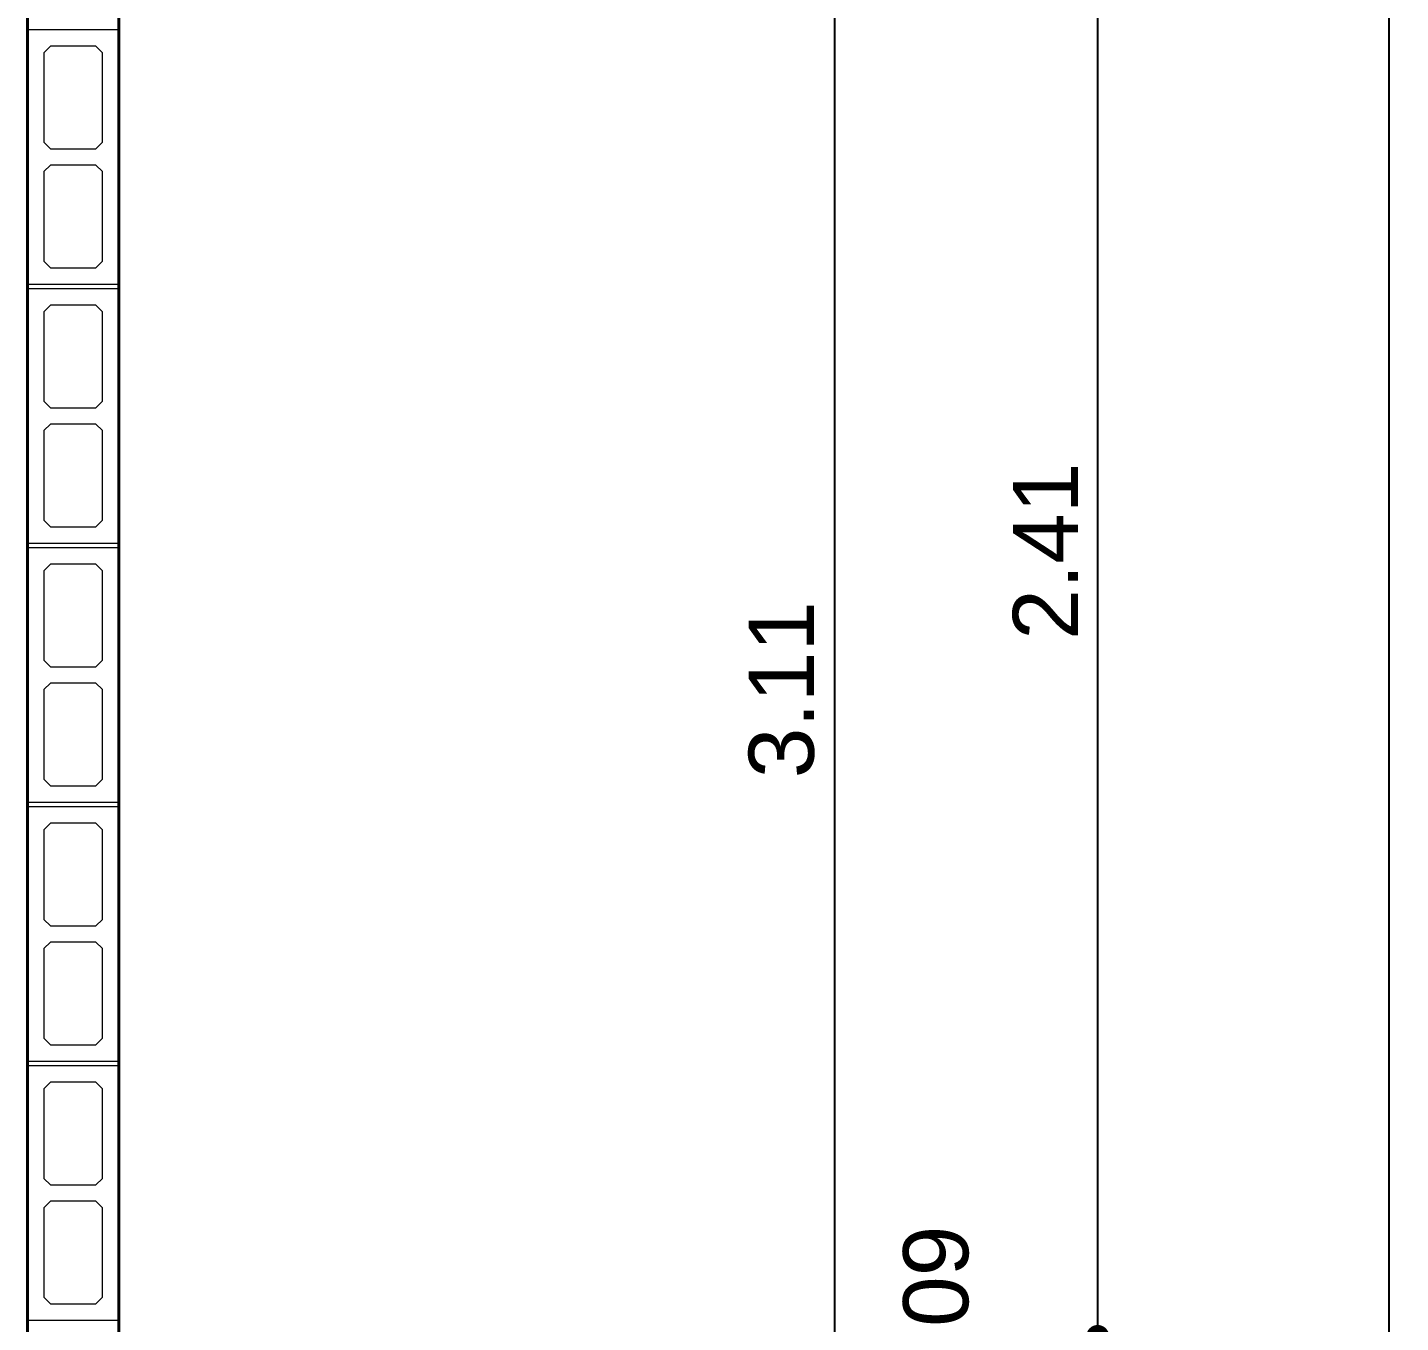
# Model space of a CAD drawing. Header units: millimetres. Extents: x 173 to 410, y -14 to 183.
# Drawn here: x 358.6 to 360.707, y 0.281 to 2.268 of the extents above; entities that cross this region are included whole.
import ezdxf

# ---------------------------------------------------------------- set-up
doc = ezdxf.new("R2010")
doc.units = ezdxf.units.MM
doc.layers.get('0').update_dxf_attribs({"color": 4})
for name, color, linetype, lineweight in [('ARQ Alvenaria', 201, 'Continuous', 40), ('ARQ Anotações', 2, 'Continuous', 5), ('ARQ Hachuras', 8, 'Continuous', 5)]:
    doc.layers.add(name, color=color, linetype=linetype, lineweight=lineweight)
doc.styles.get("Standard").update_dxf_attribs({"font": 'arial.ttf'})
doc.dimstyles.new('Executivo 1-50', dxfattribs={"dimtxt": 0.1, "dimasz": 0.035, "dimexe": 0, "dimexo": 0.0625, "dimgap": 0.03, "dimtad": 1, "dimzin": 0, "dimdsep": 46, "dimtxsty": 'Standard', "dimblk": 'DOT', "dimcen": 0.09, "dimclrd": 8, "dimclre": 8, "dimadec": 0, "dimazin": 0, "dimtfac": 1, "dimtix": 1, "dimtmove": 2, "dimatfit": 3, "dimldrblk": 'DOT', "dimfxl": 0.18, "dimfxlon": 1, "dimtolj": 1, "dimtzin": 0, "dimarcsym": 0})

# ---------------------------------------------------------------- blocks, each defined once
blk = doc.blocks.new('_DOT')
at = {"color": 0, "linetype": 'ByBlock', "lineweight": -2}
blk.add_line((-0.5, 0), (-1, 0), dxfattribs=at)
at = {"color": 0, "linetype": 'ByBlock', "const_width": 0.5}
blk.add_lwpolyline([(-0.25, 0, 1), (0.25, 0, 1)], format="xyb", close=True, dxfattribs=at)
blk = doc.blocks.new('*D1903')
at = {"layer": 'ARQ Anotações', "color": 8, "lineweight": -2, "transparency": 16777216}
for p, q in [((360.5099, 2.8096), (360.6899, 2.8096)), ((360.6899, -8.6454), (360.6899, 2.7746)), ((360.5099, -8.6804), (360.6899, -8.6804))]:
    blk.add_line(p, q, dxfattribs=at)
at = {"layer": 'Defpoints', "color": 0, "transparency": 16777216}
for p in [(359.7875, 2.8096), (360.6899, 2.8096), (358.7404, -8.6804)]:
    blk.add_point(p, dxfattribs=at)
at = {"layer": 'ARQ Anotações', "color": 8, "lineweight": -2, "transparency": 16777216, "xscale": 0.035, "yscale": 0.035, "zscale": 0.035}
for p, rotation in [((360.6899, 2.8096), 90), ((360.6899, -8.6804), 270)]:
    blk.add_blockref('_DOT', p, dxfattribs=dict(at, rotation=rotation))
at = {"layer": 'ARQ Anotações', "color": 0, "transparency": 16777216, "insert": (360.6088, -2.9354), "char_height": 0.1, "attachment_point": 5, "rotation": 90}
blk.add_mtext('\\A1;11.49', dxfattribs=at)
blk = doc.blocks.new('*D1914')
at = {"layer": 'ARQ Anotações', "color": 8, "lineweight": -2, "transparency": 16777216}
for p, q in [((360.2427, 0.2946), (360.2427, 0.3296)), ((360.0627, 0.2596), (360.2427, 0.2596)), ((360.2427, 0.1696), (360.2427, 0.2596)), ((360.0627, 0.1696), (360.2427, 0.1696)), ((360.2427, 0.1346), (360.2427, 0.0996))]:
    blk.add_line(p, q, dxfattribs=at)
at = {"layer": 'Defpoints', "color": 0, "transparency": 16777216}
for p in [(358.6004, 0.2596), (360.2427, 0.2596), (358.6004, 0.1696)]:
    blk.add_point(p, dxfattribs=at)
at = {"layer": 'ARQ Anotações', "color": 8, "lineweight": -2, "transparency": 16777216, "xscale": 0.035, "yscale": 0.035, "zscale": 0.035}
for p, rotation in [((360.2427, 0.2596), 270), ((360.2427, 0.1696), 90)]:
    blk.add_blockref('_DOT', p, dxfattribs=dict(at, rotation=rotation))
at = {"layer": 'ARQ Anotações', "color": 0, "transparency": 16777216, "insert": (359.9948, 0.2936), "char_height": 0.1, "attachment_point": 5, "rotation": 90}
blk.add_mtext('\\A1;0.09', dxfattribs=at)
blk = doc.blocks.new('*D1915')
at = {"layer": 'ARQ Anotações', "color": 8, "lineweight": -2, "transparency": 16777216}
for p, q in [((360.0627, 2.6696), (360.2427, 2.6696)), ((360.2427, 0.2946), (360.2427, 2.6346)), ((360.0627, 0.2596), (360.2427, 0.2596))]:
    blk.add_line(p, q, dxfattribs=at)
at = {"layer": 'Defpoints', "color": 0, "transparency": 16777216}
for p in [(358.6004, 2.6696), (360.2427, 2.6696), (358.6004, 0.2596)]:
    blk.add_point(p, dxfattribs=at)
at = {"layer": 'ARQ Anotações', "color": 8, "lineweight": -2, "transparency": 16777216, "xscale": 0.035, "yscale": 0.035, "zscale": 0.035}
for p, rotation in [((360.2427, 2.6696), 90), ((360.2427, 0.2596), 270)]:
    blk.add_blockref('_DOT', p, dxfattribs=dict(at, rotation=rotation))
at = {"layer": 'ARQ Anotações', "color": 0, "transparency": 16777216, "insert": (360.1625, 1.4646), "char_height": 0.1, "attachment_point": 5, "rotation": 90}
blk.add_mtext('\\A1;2.41', dxfattribs=at)
blk = doc.blocks.new('*D2252')
at = {"layer": 'ARQ Anotações', "color": 8, "lineweight": -2, "transparency": 16777216}
for p, q in [((359.6589, 2.8096), (359.8389, 2.8096)), ((359.8389, 2.7746), (359.8389, -0.2704)), ((359.6589, -0.3054), (359.8389, -0.3054))]:
    blk.add_line(p, q, dxfattribs=at)
at = {"layer": 'Defpoints', "color": 0, "transparency": 16777216}
for p in [(358.7404, 2.8096), (358.6879, -0.3054), (359.8389, -0.3054)]:
    blk.add_point(p, dxfattribs=at)
at = {"layer": 'ARQ Anotações', "color": 8, "lineweight": -2, "transparency": 16777216, "xscale": 0.035, "yscale": 0.035, "zscale": 0.035}
for p, rotation in [((359.8389, 2.8096), 90), ((359.8389, -0.3054), 270)]:
    blk.add_blockref('_DOT', p, dxfattribs=dict(at, rotation=rotation))
at = {"layer": 'ARQ Anotações', "color": 0, "transparency": 16777216, "insert": (359.7578, 1.2521), "char_height": 0.1, "attachment_point": 5, "rotation": 90}
blk.add_mtext('\\A1;3.11', dxfattribs=at)

msp = doc.modelspace()

# ---------------------------------------------------------------- linework, layer by layer
at = {"layer": 'ARQ Alvenaria'}
for p, q in [((358.7404, -0.3054), (358.7404, 2.8096)), ((358.6004, 2.6696), (358.6004, 0.2596))]:
    msp.add_line(p, q, dxfattribs=at)
at = {"layer": 'ARQ Hachuras', "flags": 128}
for points in [[(358.7405, 1.8746), (358.7405, 2.2646), (358.6005, 2.2646), (358.6005, 1.8746)], [(358.7055, 2.0821), (358.7155, 2.0921), (358.7155, 2.2296), (358.7055, 2.2396), (358.6355, 2.2396), (358.6255, 2.2296), (358.6255, 2.0921), (358.6355, 2.0821)], [(358.7055, 1.8996), (358.7155, 1.9096), (358.7155, 2.0471), (358.7055, 2.0571), (358.6355, 2.0571), (358.6255, 2.0471), (358.6255, 1.9096), (358.6355, 1.8996)], [(358.7405, 1.4771), (358.7405, 1.8671), (358.6005, 1.8671), (358.6005, 1.4771)], [(358.7055, 1.6846), (358.7155, 1.6946), (358.7155, 1.8321), (358.7055, 1.8421), (358.6355, 1.8421), (358.6255, 1.8321), (358.6255, 1.6946), (358.6355, 1.6846)], [(358.7055, 1.5021), (358.7155, 1.5121), (358.7155, 1.6496), (358.7055, 1.6596), (358.6355, 1.6596), (358.6255, 1.6496), (358.6255, 1.5121), (358.6355, 1.5021)], [(358.7405, 1.0796), (358.7405, 1.4696), (358.6005, 1.4696), (358.6005, 1.0796)], [(358.7055, 1.2871), (358.7155, 1.2971), (358.7155, 1.4346), (358.7055, 1.4446), (358.6355, 1.4446), (358.6255, 1.4346), (358.6255, 1.2971), (358.6355, 1.2871)], [(358.7055, 1.1046), (358.7155, 1.1146), (358.7155, 1.2521), (358.7055, 1.2621), (358.6355, 1.2621), (358.6255, 1.2521), (358.6255, 1.1146), (358.6355, 1.1046)], [(358.7405, 0.6821), (358.7405, 1.0721), (358.6005, 1.0721), (358.6005, 0.6821)], [(358.7055, 0.8896), (358.7155, 0.8996), (358.7155, 1.0371), (358.7055, 1.0471), (358.6355, 1.0471), (358.6255, 1.0371), (358.6255, 0.8996), (358.6355, 0.8896)], [(358.7055, 0.7071), (358.7155, 0.7171), (358.7155, 0.8546), (358.7055, 0.8646), (358.6355, 0.8646), (358.6255, 0.8546), (358.6255, 0.7171), (358.6355, 0.7071)], [(358.7405, 0.2846), (358.7405, 0.6746), (358.6005, 0.6746), (358.6005, 0.2846)], [(358.7055, 0.4921), (358.7155, 0.5021), (358.7155, 0.6396), (358.7055, 0.6496), (358.6355, 0.6496), (358.6255, 0.6396), (358.6255, 0.5021), (358.6355, 0.4921)], [(358.7055, 0.3096), (358.7155, 0.3196), (358.7155, 0.4571), (358.7055, 0.4671), (358.6355, 0.4671), (358.6255, 0.4571), (358.6255, 0.3196), (358.6355, 0.3096)]]:
    msp.add_lwpolyline(points, close=True, dxfattribs=at)

# ---------------------------------------------------------------- dimensions: what is measured, and where the dimension line sits
at = {"layer": 'ARQ Anotações'}
for base, p1, p2, picture, middle in [((359.83886, -0.30537), (358.74037, 2.80958), (358.68786, -0.30537), '*D2252', (359.75777, 1.25211)), ((360.6899, 2.8096), (358.7404, -8.6804), (359.7875, 2.8096), '*D1903', (360.6088, -2.9354)), ((360.2427, 2.6696), (358.6004, 0.2596), (358.6004, 2.6696), '*D1915', (360.1625, 1.4646))]:
    dim = msp.add_linear_dim(base=base, p1=p1, p2=p2, angle=90, dimstyle='Executivo 1-50', dxfattribs=at)
    dim.commit()
    dim.dimension.update_dxf_attribs({"geometry": picture, "text_midpoint": middle})
dim = msp.add_linear_dim(base=(360.2427, 0.2596), p1=(358.6004, 0.1696), p2=(358.6004, 0.2596), angle=90, dimstyle='Executivo 1-50', dxfattribs=at)
dim.commit()
dim.dimension.update_dxf_attribs({"geometry": '*D1914', "text_midpoint": (359.9948, 0.2936), "dimtype": 160})

doc.saveas('drawing.dxf')
